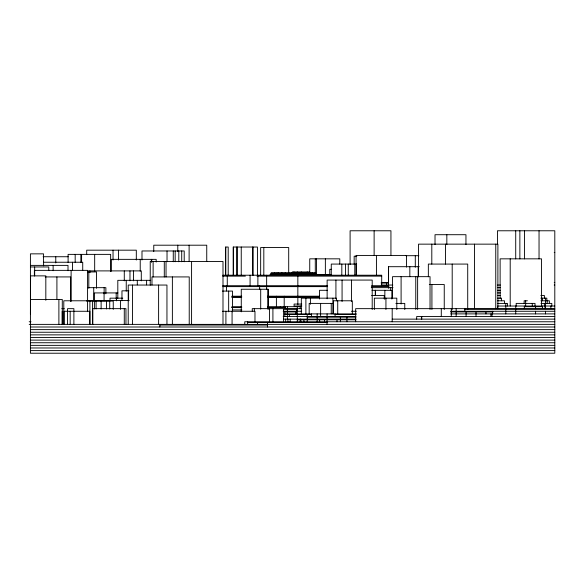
<?xml version="1.0" encoding="UTF-8"?>
<svg xmlns="http://www.w3.org/2000/svg" width="584" height="584" viewBox="0 0 584 584"><rect width="100%" height="100%" fill="white"/><g stroke="black" fill="none" stroke-linecap="round" stroke-linejoin="round"><path stroke-width="0.88" d="M554.231 252.543L554.8 252.543M405.858 255.69L418.845 255.69M356.809 256.208L354.167 256.208L354.167 264.377M43.092 256.734L68.211 256.734M43.61 262.238L82.724 262.238L82.724 270.385M356.671 264.077L331.267 264.077L331.267 275.436M30.419 265.384L68.007 265.384L68.007 270.713M419.29 266.698L388.44 266.698L388.44 284.853M30.419 266.961L48.771 266.961L48.771 270.531M331.61 269.319L329.792 269.319L329.792 274.568M87.381 271.94L96.513 271.94L96.513 288.277M309.688 271.94L292.328 271.94L292.328 274.568M315.63 273.254L270.925 273.254L270.925 274.042L315.63 274.042L315.63 272.859L271.195 272.859L271.195 274.042M269.976 274.568L331.588 274.568M222.781 275.217L381.71 275.217L381.71 285.707M30.419 275.874L45.822 275.874L45.822 300.315M222.781 276.137L245.382 276.137M257.004 276.137L381.71 276.137M45.216 276.925L70.664 276.925L70.664 301.329M150.65 280.335L117.807 280.335L117.807 298.344M381.206 282.43L388.382 282.43M554.231 282.43L554.8 282.43M381.206 283.087L388.433 283.087M429.32 284.525L444.249 284.525L444.249 309.491M381.235 285.05L392.813 285.05M497.444 285.05L500.386 285.05M554.231 285.05L554.8 285.05M222.781 285.707L327.646 285.707M371.621 285.707L388.718 285.707L388.718 288.365M258.763 286.496L327.646 286.496M222.847 286.627L327.551 286.627M371.621 286.627L388.718 286.627M87.571 287.671L105.879 287.671L105.879 293.788M371.293 287.671L392.995 287.671M497.678 287.671L500.386 287.671M327.507 290.299L319.514 290.299L319.514 299.037M371.993 290.299L391.849 290.299L391.849 299.037M497.648 290.299L500.386 290.299M128.954 290.817L121.961 290.817L121.961 300.796M222.402 291.08L232.52 291.08L232.52 311.834M117.939 292.92L94.287 292.92L94.287 300.782M497.648 292.92L500.386 292.92M371.585 295.541L384.25 295.541L384.25 299.037M497.634 295.541L500.386 295.541M540.828 295.541L544.405 295.541L544.405 298.161M231.855 296.197L241.718 296.197M267.53 296.197L319.521 296.197M231.855 296.979L241.718 296.979M267.538 296.979L319.455 296.979M231.855 297.11L241.718 297.11M267.53 297.11L319.521 297.11M122.786 298.161L110.011 298.161L110.011 300.884M497.495 298.161L501.546 298.161L501.546 300.782M540.85 298.161L546.828 298.161L546.828 300.782M30.419 299.475L62.284 299.475L62.284 324.383M99.251 300.519L129.173 300.519M497.495 300.782L504.459 300.782L504.459 303.403M527.425 300.782L524.14 300.782L524.14 303.403M540.901 300.782L549.354 300.782L549.354 303.403M86.49 301.045L112.61 301.045M333.384 303.403L309.177 303.403L309.177 313.893M395.872 303.403L404.763 303.403L404.763 309.52M497.59 303.403L507.459 303.403L507.459 306.031M540.966 303.403L551.807 303.403L551.807 306.031M301.789 304.06L294.095 304.06L294.095 306.031L301.862 306.031M554.8 306.031L497.597 306.031L497.597 308.651M231.855 306.68L241.718 306.68M267.53 306.68L300.191 306.68M524.337 306.68L542.536 306.68M231.855 307.469L241.718 307.469M267.53 307.469L285.313 307.469M231.855 307.6L241.718 307.6M267.538 307.6L285.364 307.6M61.787 308.651L64.298 308.651M301.57 308.651L284.715 308.651L284.715 306.68M554.8 308.651L355.678 308.651L355.678 321.762M283.342 309.301L297.293 309.301M464.842 309.301L554.8 309.301M232.155 309.958L241.893 309.958M222.489 311.272L254.974 311.272L254.974 321.762M283.182 311.272L301.709 311.272M351.473 311.272L356.342 311.272M450.739 311.272L554.8 311.272M284.839 311.929L296.599 311.929M450.739 311.929L493.057 311.929M30.419 313.893L30.594 275.874M284.839 313.893L356.342 313.893M450.687 313.893L554.8 313.893M284.831 314.55L311.527 314.55M335.077 314.55L355.963 314.55M283.182 316.513L355.963 316.513M554.8 316.513L416.684 316.513L416.684 319.134M307.221 317.17L355.963 317.17M283.751 319.134L355.963 319.134M392.192 319.134L554.8 319.134M297.293 319.791L355.963 319.791M29.2 321.762L31.003 321.762M554.8 321.762L244.762 321.762L244.762 324.383M247.645 322.412L327.077 322.412M29.2 324.383L554.8 324.383M159.87 325.032L267.501 325.032M30.419 327.003L554.8 327.003M30.419 329.624L554.8 329.624M30.419 332.245L554.8 332.245M30.419 334.866L554.8 334.866M30.419 337.494L554.8 337.494M30.419 340.114L554.8 340.114M30.419 342.735L554.8 342.735M30.419 345.356L554.8 345.356M30.419 347.976L554.8 347.976M30.419 350.597L554.8 350.597M550.858 306.031L550.858 308.651M547.179 300.782L547.179 303.403M545.522 298.161L545.522 308.651M545.522 311.272L545.522 313.893M544.989 306.031L544.989 308.651M544.368 303.403L544.368 306.031M542.5 298.161L542.5 300.782M542.536 306.031L542.536 308.651M541.521 306.031L541.521 258.836L500.123 258.836L500.123 298.767M539.039 230.775L539.039 258.88M535.594 306.68L535.594 308.651M535.594 311.272L535.594 313.893M535.017 306.031L535.017 303.403L516.176 303.403L516.176 306.031M532.279 303.403L532.279 306.031M525.658 300.782L525.658 306.031M524.556 230.775L524.556 258.88M524.337 306.031L524.337 308.651M519.862 230.775L519.862 258.88M515.716 230.775L515.716 258.88M515.73 306.031L515.73 308.651M515.73 309.301L515.73 313.893M510.204 258.836L510.204 306.031M505.802 303.403L505.802 308.651M505.802 309.301L505.802 313.893M497.889 308.651L497.889 244.148L418.538 244.148L418.538 276.853M497.444 244.375L497.444 230.775L554.8 230.775L554.8 353.225L30.419 353.225L30.419 253.85L43.53 253.85L43.61 265.859M495.758 244.148L495.758 308.651M492.611 311.272L492.611 313.893M491.998 313.893L491.998 316.513M490.91 313.893L490.91 316.513M485.946 311.929L485.946 313.893M476.018 311.929L476.018 316.513M474.558 244.148L474.558 308.651M467.718 309.454L467.718 264.077L428.349 264.077L428.349 276.779M466.083 311.929L466.083 316.513M465.952 244.616L465.952 234.71L435.022 234.71L435.022 244.616M464.842 308.651L464.842 311.272M456.155 308.651L456.155 311.272M456.155 311.929L456.155 316.513M452.199 264.077L452.199 309.454M451.293 308.651L451.293 316.513M446.833 234.71L446.833 244.616M445.453 244.148L445.453 264.136M441.285 308.651L441.285 316.513M431.919 284.525L431.919 309.491M431.802 244.148L431.802 264.136M430.036 309.447L430.036 276.663L392.55 276.663L392.55 298.519M421.757 316.513L421.757 319.134M421.407 316.513L421.407 319.134M418.188 266.698L418.188 276.685M417.626 276.663L417.626 309.447M415.764 276.663L415.764 309.447M415.297 255.69L415.297 267.275M409.829 266.698L409.829 276.685M406.53 267.129L406.53 255.427L356.072 255.427L356.072 275.232M401.099 276.663L401.099 303.987M396.799 309.52L396.799 298.161L374.359 298.161L374.359 309.52M392.192 308.651L392.192 321.762M390.937 255.405L390.937 230.775L350.101 230.775L350.101 264.53M390.762 287.671L390.762 290.299M388.572 266.698L388.572 284.853M386.652 283.087L386.652 285.05M385.936 298.161L385.936 309.52M384.849 290.299L384.849 299.037M376.432 255.427L376.432 275.232M375.446 290.299L375.446 295.541M375.271 290.299L375.271 295.541M374.125 230.775L374.125 255.405M372.205 309.491L372.205 280.072L327.135 280.072L327.135 298.789M356.342 264.077L356.342 275.436M354.787 264.077L354.787 275.436M352.327 313.893L352.327 300.782L333.442 300.782L333.384 313.893M351.473 280.072L351.473 301.468M348.276 264.077L348.276 275.436M346.94 317.17L346.94 319.134M346.94 319.791L346.94 321.762M345.56 264.077L345.56 275.436M342.071 280.072L342.071 301.468M341.815 264.077L341.815 275.436M340.363 317.17L340.363 319.134M340.363 319.791L340.363 321.762M339.779 264.077L339.779 258.836L309.739 258.836L309.739 274.568M337.727 300.782L337.727 313.893M337.004 319.791L337.004 321.762M336.442 300.782L336.442 298.161L301.322 298.161L301.322 313.893M335.924 280.072L335.924 298.789M335.077 313.893L335.077 316.513M332.88 298.161L332.88 313.893M331.245 303.403L331.245 313.893M327.077 313.893L327.077 316.513M327.077 317.17L327.077 319.134M327.077 319.791L327.033 324.383M325.368 258.836L325.368 274.568M324.573 319.791L324.573 321.762M320.623 303.403L320.623 316.513M319.652 319.791L319.652 321.762M317.148 313.893L317.148 316.513M317.148 317.17L317.148 319.134M317.148 319.791L317.148 321.762M316.47 258.836L316.47 274.568M315.353 273.254L315.353 274.042M315.287 258.836L315.287 274.568M312.126 272.859L312.126 273.254M311.527 313.893L311.527 316.513M310.403 298.161L310.403 304.279M309.505 273.254L309.505 274.042M307.221 271.94L307.221 274.568M307.221 314.55L307.221 319.134M307.221 319.791L307.221 321.762M306.272 272.859L306.272 273.254M305.885 298.161L305.885 313.893M303.928 272.859L303.928 274.042M303.914 319.791L303.914 321.762M303.651 273.254L303.651 274.042M301.249 271.94L301.249 274.568M300.818 319.134L300.818 321.762M300.424 272.859L300.424 273.254M300.191 306.031L300.191 308.651M300.205 319.134L300.205 321.762M298.074 272.859L298.074 274.042M297.803 273.254L297.803 274.042M297.847 275.217L297.847 304.943M297.293 271.94L297.293 274.568M297.293 306.68L297.293 313.893M297.293 314.55L297.293 321.762M296.599 308.651L296.599 311.272M296.307 311.272L296.307 313.893M296.051 311.272L296.051 313.893M294.57 272.859L294.599 274.042M294.329 273.254L294.329 274.042M293.978 271.94L293.978 274.568M292.226 272.859L292.226 274.042M291.949 273.254L291.949 274.042M290.19 319.134L290.19 321.762M289.379 314.55L289.379 316.513M288.7 274.436L288.7 247.558L260.654 247.558L260.654 275.327M288.474 273.254L288.474 274.042M287.89 319.134L287.89 321.762M287.364 306.68L287.364 308.651M287.364 309.301L287.364 311.272M287.364 311.929L287.364 313.893M287.364 314.55L287.364 319.134M285.664 319.134L285.664 321.762M285.342 306.68L285.342 308.651M285.218 272.859L285.218 273.254M284.824 311.272L284.824 316.513M284.196 296.197L284.196 307.469M283.598 321.762L283.598 308.651L252.259 308.651L252.259 311.272M282.897 273.254L282.897 274.042M282.627 273.254L282.627 274.042M281.714 272.859L281.714 273.254M280.298 306.68L280.298 307.469M278.203 272.859L278.203 273.254M277.05 273.254L277.05 274.042M276.772 273.254L276.772 274.042M276.4 296.197L276.4 307.469M274.699 272.859L274.699 273.254M272.911 308.651L272.911 321.762M269.479 308.651L269.479 321.762M268.238 309.118L268.238 289.248L241.265 289.248L241.265 311.827M267.939 289.248L267.939 309.118M267.501 322.412L267.501 327.003M266.647 275.217L266.647 289.233M263.815 247.558L263.815 275.327M260.698 289.248L260.698 309.118M259.639 285.707L259.639 289.233M257.88 275.217L257.88 286.16M257.573 322.412L257.573 324.383M257.434 275.254L257.434 247.032L233.184 247.032L233.184 275.254M254.317 308.651L254.317 311.272M253.113 247.032L253.113 275.254M252.609 247.032L252.609 275.254M250.083 275.217L250.083 286.16M247.645 321.762L247.645 324.383M241.243 247.032L241.243 275.254M237.462 247.032L237.462 275.254M236.571 247.032L236.571 275.254M233.469 247.032L233.469 275.254M232.074 311.272L232.074 324.383M228.658 291.08L228.658 311.834M228.205 275.254L228.205 247.032L225.636 247.032L225.636 275.254M227.271 275.217L227.271 285.707M226.482 285.707L226.482 290.978M225.906 311.272L225.906 324.383M225.731 247.032L225.731 275.254M222.993 324.383L222.993 261.457L150.234 261.457L150.234 285.167M206.743 261.544L206.743 245.2L153.76 245.2L153.76 251.558M191.581 261.457L191.581 324.383M189.231 324.383L189.231 276.925L151.979 276.925L151.979 284.985M189.114 245.2L189.114 261.544M184.208 261.756L184.208 250.967L141.992 250.967L141.992 259.953M181.712 250.967L181.712 261.756M178.799 250.967L178.799 261.756M177.792 245.2L177.792 251.558M175.171 250.967L175.171 261.756M173.273 250.967L173.273 261.756M172.382 276.925L172.382 324.383M167.024 250.967L167.024 261.756M166.951 324.383L166.951 285.05L128.225 285.05L128.225 324.383M166.038 261.457L166.038 276.955M164.294 261.457L164.294 276.955M159.87 324.383L159.87 327.003M158.607 285.05L158.607 324.383M156.169 262.085L156.169 259.354L111.288 259.354L111.288 271.188M153.125 261.457L153.125 276.955M151.723 259.354L151.723 262.085M151.322 259.354L151.322 262.085M146.606 280.335L146.606 284.839M141.292 280.86L141.292 270.896L87.943 270.896L87.943 272.706M140.226 259.354L140.226 271.188M137.298 280.335L137.298 284.839M136.313 260.019L136.313 250.178L86.702 250.178L86.702 254.653M133.481 270.896L133.481 280.86M132.524 285.05L132.524 324.383M129.969 270.896L129.969 280.86M128.611 290.817L128.611 300.796M126.246 280.335L126.246 291.139M125.954 324.383L125.954 308.651L92.812 308.651L92.812 324.383M124.282 270.896L124.282 280.86M124.282 308.651L124.282 324.383M120.428 300.519L120.428 309.359M118.464 250.178L118.464 260.019M116.544 298.161L116.544 300.884M116.18 292.92L116.18 299.037M113.252 300.519L113.252 309.359M113.04 250.178L113.04 260.019M110.653 271.472L110.653 254.376L68.102 254.376L68.102 262.479M109.719 308.951L109.719 300.782L63.795 300.782L63.795 324.383M106.485 300.782L106.485 308.951M104.135 287.671L104.135 293.788M104.076 292.92L104.076 300.782M101.127 300.782L101.127 308.951M96.09 300.782L96.09 308.951M94.674 254.376L94.674 271.472M94.404 300.782L94.404 308.951M93.725 287.671L93.725 300.782M92.579 300.782L92.579 324.383M89.936 270.896L89.936 272.706M89.9 300.782L89.9 324.383M89.826 324.383L89.826 311.272L64.13 311.272L64.13 324.383M88.812 271.94L88.812 288.277M87.571 311.673L87.571 270.37L34.376 270.37L34.376 275.838M81.599 254.376L81.599 262.479M80.862 254.376L80.862 262.479M75.183 254.376L75.183 262.479M73.883 324.383L73.883 308.651L67.569 308.651L67.569 324.383M72.504 262.238L72.504 270.385M71.109 270.37L71.109 301.359M70.175 311.272L70.175 324.383M62.225 311.272L62.225 324.383M58.889 299.475L58.889 324.383M56.911 276.925L56.911 299.519M55.772 256.734L55.772 262.931M53.129 265.384L53.129 270.713M34.668 266.961L34.668 275.889"/></g></svg>
